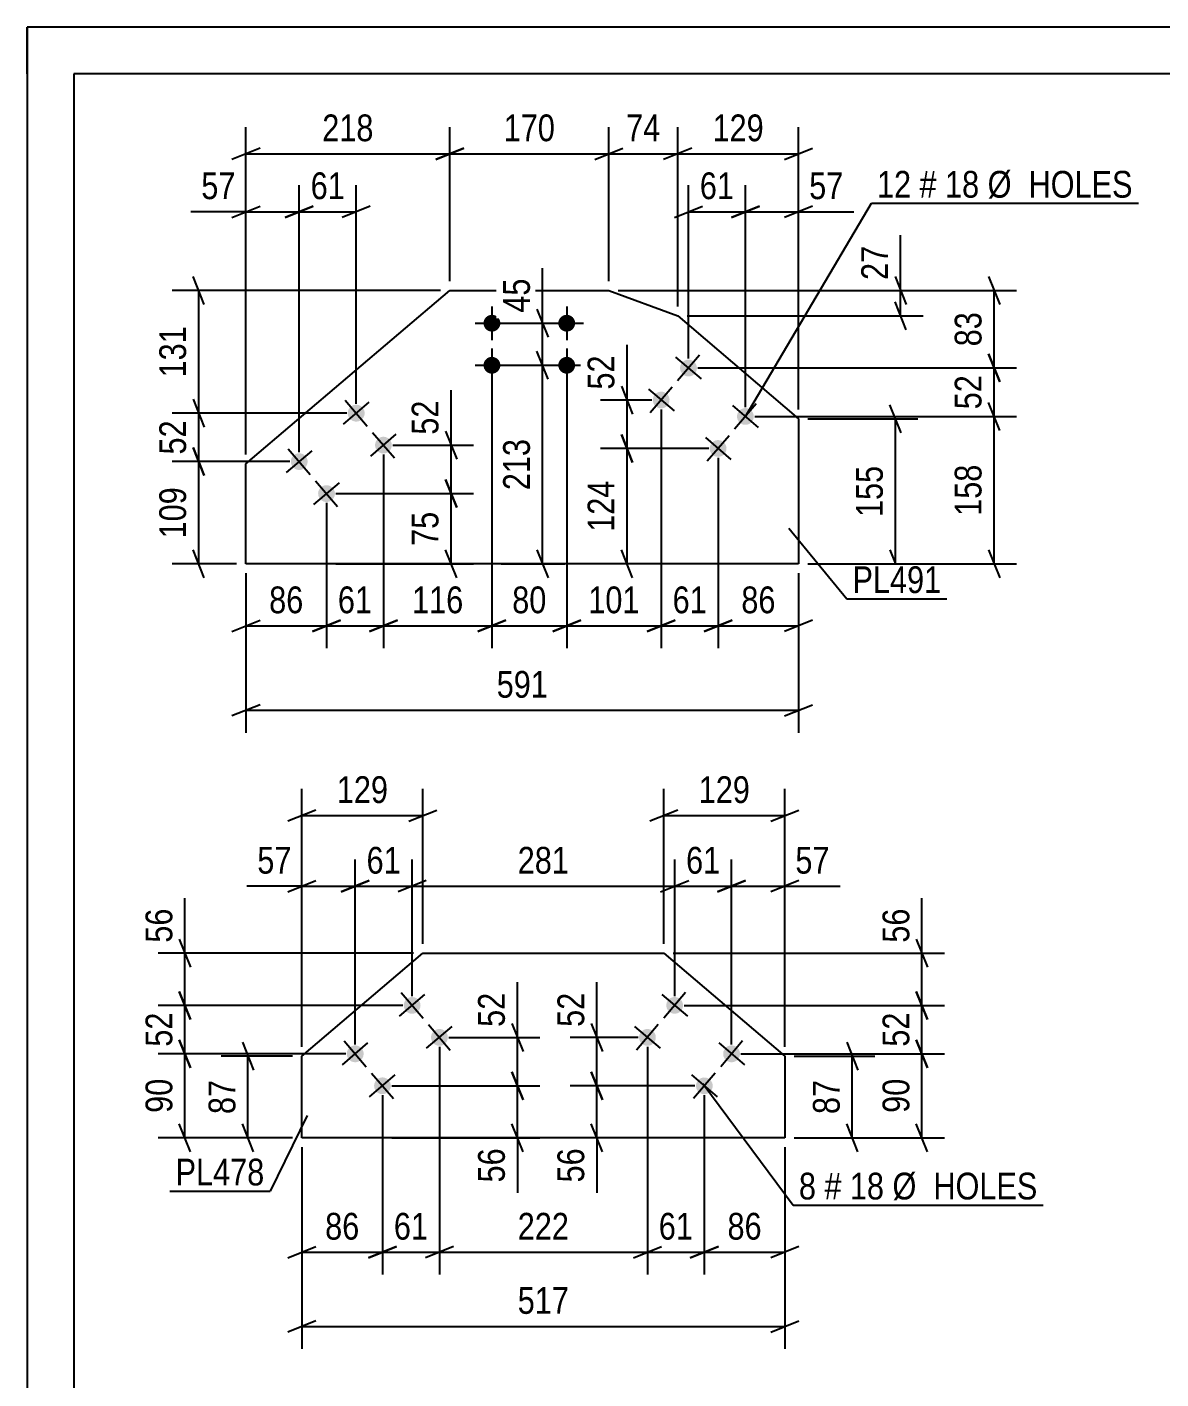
# Model space of a CAD drawing. Header units: millimetres. Extents: x 0 to 420, y 0 to 297.
# Drawn here: x 0 to 121.3, y 152.3 to 297 of the extents above; entities that cross this region are included whole.
import ezdxf

# ---------------------------------------------------------------- set-up
doc = ezdxf.new("R2010")
doc.units = ezdxf.units.MM
doc.styles.add('Arial Narrow', font='ARIALN.TTF', dxfattribs={"height": 0.2})

# ---------------------------------------------------------------- blocks, each defined once
blk = doc.blocks.new('Unknown-761523275-1113')
at = {"color": 5, "linetype": 'Continuous'}
for p, q in [((420, 297), (0, 297)), ((0, 297), (0, 0)), ((0, 292), (0, 297)), ((415, 292), (5, 292)), ((5, 292), (5, 5))]:
    blk.add_line(p, q, dxfattribs=at)
blk = doc.blocks.new('Bolt-761523275-11031 - 11029')
at = {"linetype": 'Continuous'}
for points in [[(69.96, 191.71, -1), (68.59, 192.87, -1)], [(67.05, 188.28, -1), (65.68, 189.45, -1)], [(76.05, 186.52, -1), (74.68, 187.69, -1)], [(73.14, 183.1, -1), (71.77, 184.26, -1)]]:
    blk.add_hatch(color=1, dxfattribs=at).paths.add_polyline_path(points)
at = {"color": 1, "linetype": 'Continuous'}
for p, q in [((67.91, 193.46), (70.65, 191.12)), ((70.44, 193.66), (68.11, 190.92)), ((64.99, 190.03), (67.73, 187.7)), ((67.53, 190.24), (65.19, 187.49)), ((74, 188.27), (76.74, 185.94)), ((76.54, 188.48), (74.2, 185.73)), ((71.08, 184.85), (73.82, 182.51)), ((73.62, 185.05), (71.28, 182.31))]:
    blk.add_line(p, q, dxfattribs=at)
blk = doc.blocks.new('Part-761523275-11030 - 11029')
at = {"color": 2, "linetype": 'Continuous'}
for p, q in [((29.41, 186.85), (42.35, 197.87)), ((42.35, 197.87), (68.12, 197.87)), ((68.12, 197.87), (81.06, 186.85)), ((29.41, 178.13), (29.41, 186.85)), ((81.06, 186.85), (81.06, 178.13)), ((81.06, 178.13), (29.41, 178.13))]:
    blk.add_line(p, q, dxfattribs=at)
blk = doc.blocks.new('Bolt-761523275-11032 - 11029')
at = {"linetype": 'Continuous'}
for points in [[(41.88, 192.87, -1), (40.51, 191.71, -1)], [(44.8, 189.45, -1), (43.43, 188.28, -1)], [(35.79, 187.69, -1), (34.42, 186.52, -1)], [(38.71, 184.26, -1), (37.34, 183.1, -1)]]:
    blk.add_hatch(color=1, dxfattribs=at).paths.add_polyline_path(points)
at = {"color": 1, "linetype": 'Continuous'}
for p, q in [((39.83, 191.12), (42.57, 193.46)), ((40.03, 193.66), (42.36, 190.92)), ((42.74, 187.7), (45.48, 190.03)), ((42.95, 190.24), (45.28, 187.49)), ((33.73, 185.94), (36.47, 188.27)), ((33.94, 188.48), (36.27, 185.73)), ((36.65, 182.51), (39.39, 184.85)), ((36.85, 185.05), (39.19, 182.31))]:
    blk.add_line(p, q, dxfattribs=at)
blk = doc.blocks.new('Part-761523275-11041 - 11040')
at = {"color": 2, "linetype": 'Continuous'}
for p, q in [((23.42, 250.24), (45.23, 268.8)), ((45.23, 268.8), (62.23, 268.8)), ((62.23, 268.8), (69.6, 266.09)), ((69.6, 266.09), (82.54, 255.07)), ((82.54, 255.07), (82.54, 239.54)), ((23.42, 239.54), (23.42, 250.24)), ((82.54, 239.54), (23.42, 239.54))]:
    blk.add_line(p, q, dxfattribs=at)
blk = doc.blocks.new('Bolt-761523275-11042 - 11040')
at = {"linetype": 'Continuous'}
for points in [[(71.44, 259.92, -1), (70.07, 261.09, -1)], [(68.52, 256.5, -1), (67.15, 257.66, -1)], [(77.53, 254.74, -1), (76.16, 255.9, -1)], [(74.61, 251.31, -1), (73.24, 252.48, -1)]]:
    blk.add_hatch(color=1, dxfattribs=at).paths.add_polyline_path(points)
at = {"color": 1, "linetype": 'Continuous'}
for p, q in [((69.38, 261.67), (72.13, 259.34)), ((71.92, 261.88), (69.59, 259.14)), ((66.47, 258.25), (69.21, 255.91)), ((69, 258.45), (66.67, 255.71)), ((75.48, 256.49), (78.22, 254.15)), ((78.01, 256.69), (75.68, 253.95)), ((75.1, 253.26), (72.76, 250.52)), ((72.56, 253.06), (75.3, 250.73))]:
    blk.add_line(p, q, dxfattribs=at)
blk = doc.blocks.new('Bolt-761523275-11043 - 11040')
at = {"linetype": 'Continuous'}
for points in [[(50.63, 265.3, -1), (48.83, 265.3, -1)], [(58.63, 265.3, -1), (56.83, 265.3, -1)], [(50.63, 260.8, -1), (48.83, 260.8, -1)], [(58.63, 260.8, -1), (56.83, 260.8, -1)]]:
    blk.add_hatch(color=1, dxfattribs=at).paths.add_polyline_path(points)
at = {"color": 1, "linetype": 'Continuous'}
for p, q in [((49.73, 267.1), (49.73, 263.5)), ((57.73, 267.1), (57.73, 263.5)), ((47.93, 265.3), (51.53, 265.3)), ((55.93, 265.3), (59.53, 265.3)), ((49.73, 262.6), (49.73, 259)), ((57.73, 262.6), (57.73, 259)), ((47.93, 260.8), (51.53, 260.8)), ((55.93, 260.8), (59.53, 260.8))]:
    blk.add_line(p, q, dxfattribs=at)
blk = doc.blocks.new('Bolt-761523275-11044 - 11040')
at = {"linetype": 'Continuous'}
for points in [[(35.9, 256.26, -1), (34.52, 255.09, -1)], [(38.81, 252.83, -1), (37.44, 251.67, -1)], [(29.8, 251.07, -1), (28.43, 249.91, -1)], [(32.72, 247.65, -1), (31.35, 246.48, -1)]]:
    blk.add_hatch(color=1, dxfattribs=at).paths.add_polyline_path(points)
at = {"color": 1, "linetype": 'Continuous'}
for p, q in [((33.84, 254.51), (36.58, 256.84)), ((34.04, 257.05), (36.38, 254.3)), ((36.76, 251.08), (39.5, 253.42)), ((36.96, 253.62), (39.29, 250.88)), ((27.95, 251.86), (30.29, 249.12)), ((27.75, 249.32), (30.49, 251.66)), ((30.67, 245.9), (33.41, 248.23)), ((30.87, 248.43), (33.2, 245.69))]:
    blk.add_line(p, q, dxfattribs=at)
blk = doc.blocks.new('StraightDimension-761523275-14697 - 11029')
at = {"color": 7, "linetype": 'Continuous'}
for p, q in [((68.12, 198.87), (68.12, 215.45)), ((81.06, 187.85), (81.06, 215.45)), ((69.62, 213.2), (66.62, 212)), ((79.56, 212), (82.56, 213.2)), ((68.12, 212.6), (81.06, 212.6))]:
    blk.add_line(p, q, dxfattribs=at)
at = {"color": 0}
blk.add_wipeout([(77.93, 213.35), (77.93, 217.55), (71.25, 217.55), (71.25, 213.35)], dxfattribs=at)
at = {"color": 3, "style": 'Arial Narrow'}
blk.add_text('129', height=2.863, dxfattribs=at).set_placement((71.85, 213.95))
blk = doc.blocks.new('StraightDimension-761523275-14844 - 11029')
at = {"color": 7, "linetype": 'Continuous'}
for p, q in [((16.29, 193.79), (17.49, 190.79)), ((40.2, 192.29), (14.04, 192.29)), ((16.89, 187.11), (16.89, 192.29)), ((17.49, 185.61), (16.29, 188.61)), ((34.1, 187.11), (14.04, 187.11))]:
    blk.add_line(p, q, dxfattribs=at)
at = {"color": 0}
blk.add_wipeout([(16.14, 192.13), (11.94, 192.13), (11.94, 187.27), (16.14, 187.27)], dxfattribs=at)
at = {"color": 3, "style": 'Arial Narrow'}
blk.add_text('52', height=2.863, rotation=90.0002, dxfattribs=at).set_placement((15.54, 187.87))
blk = doc.blocks.new('StraightDimension-761523275-14699 - 11029')
at = {"color": 7, "linetype": 'Continuous'}
for p, q in [((29.41, 187.85), (29.41, 215.45)), ((42.35, 198.87), (42.35, 215.45)), ((30.91, 213.2), (27.91, 212)), ((40.85, 212), (43.85, 213.2)), ((29.41, 212.6), (42.35, 212.6))]:
    blk.add_line(p, q, dxfattribs=at)
at = {"color": 0}
blk.add_wipeout([(39.22, 213.35), (39.22, 217.55), (32.54, 217.55), (32.54, 213.35)], dxfattribs=at)
at = {"color": 3, "style": 'Arial Narrow'}
blk.add_text('129', height=2.863, dxfattribs=at).set_placement((33.14, 213.95))
blk = doc.blocks.new('StraightDimension-761523275-14873 - 11029')
at = {"color": 7, "linetype": 'Continuous'}
for p, q in [((95.73, 197.87), (95.73, 203.78)), ((95.73, 197.87), (95.73, 203.78)), ((95.13, 199.37), (96.33, 196.37)), ((69.12, 197.87), (98.13, 197.87)), ((95.73, 192.29), (95.73, 197.87)), ((96.33, 190.79), (95.13, 193.79)), ((70.28, 192.29), (98.13, 192.29))]:
    blk.add_line(p, q, dxfattribs=at)
at = {"color": 0}
blk.add_wipeout([(94.98, 203.25), (90.78, 203.25), (90.78, 198.4), (94.98, 198.4)], dxfattribs=at)
at = {"color": 3, "style": 'Arial Narrow'}
blk.add_text('56', height=2.863, rotation=90.0002, dxfattribs=at).set_placement((94.38, 199))
blk = doc.blocks.new('StraightDimension-761523275-14728 - 11029')
at = {"color": 7, "linetype": 'Continuous'}
for p, q in [((75.37, 188.11), (75.37, 207.89)), ((81.06, 188.11), (81.06, 207.89)), ((73.87, 204.44), (76.87, 205.64)), ((82.56, 205.64), (79.56, 204.44)), ((75.37, 205.04), (81.06, 205.04)), ((81.06, 205.04), (86.97, 205.04)), ((81.06, 205.04), (86.97, 205.04))]:
    blk.add_line(p, q, dxfattribs=at)
at = {"color": 0}
blk.add_wipeout([(86.45, 205.79), (86.45, 209.99), (81.59, 209.99), (81.59, 205.79)], dxfattribs=at)
at = {"color": 3, "style": 'Arial Narrow'}
blk.add_text('57', height=2.863, dxfattribs=at).set_placement((82.19, 206.39))
blk = doc.blocks.new('StraightDimension-761523275-14729 - 11029')
at = {"color": 7, "linetype": 'Continuous'}
for p, q in [((69.28, 193.29), (69.28, 207.89)), ((75.37, 188.11), (75.37, 207.89)), ((67.78, 204.44), (70.78, 205.64)), ((76.87, 205.64), (73.87, 204.44)), ((69.28, 205.04), (75.37, 205.04))]:
    blk.add_line(p, q, dxfattribs=at)
at = {"color": 0}
blk.add_wipeout([(74.75, 205.79), (74.75, 209.99), (69.9, 209.99), (69.9, 205.79)], dxfattribs=at)
at = {"color": 3, "style": 'Arial Narrow'}
blk.add_text('61', height=2.863, dxfattribs=at).set_placement((70.5, 206.39))
blk = doc.blocks.new('StraightDimension-761523275-14927 - 11029')
at = {"color": 7, "linetype": 'Continuous'}
for p, q in [((52.46, 188.86), (52.46, 194.77)), ((52.46, 188.86), (52.46, 194.77)), ((51.86, 190.36), (53.06, 187.36)), ((45.11, 188.86), (54.86, 188.86)), ((52.46, 183.68), (52.46, 188.86)), ((53.06, 182.18), (51.86, 185.18)), ((39.02, 183.68), (54.86, 183.68))]:
    blk.add_line(p, q, dxfattribs=at)
at = {"color": 0}
blk.add_wipeout([(51.71, 194.25), (47.51, 194.25), (47.51, 189.39), (51.71, 189.39)], dxfattribs=at)
at = {"color": 3, "style": 'Arial Narrow'}
blk.add_text('52', height=2.863, rotation=90.0002, dxfattribs=at).set_placement((51.11, 189.99))
blk = doc.blocks.new('StraightDimension-761523275-14730 - 11029')
at = {"color": 7, "linetype": 'Continuous'}
for p, q in [((41.2, 193.29), (41.2, 207.89)), ((69.28, 193.29), (69.28, 207.89)), ((42.7, 205.64), (39.7, 204.44)), ((67.78, 204.44), (70.78, 205.64)), ((41.2, 205.04), (69.28, 205.04))]:
    blk.add_line(p, q, dxfattribs=at)
at = {"color": 0}
blk.add_wipeout([(58.58, 205.79), (58.58, 209.99), (51.89, 209.99), (51.89, 205.79)], dxfattribs=at)
at = {"color": 3, "style": 'Arial Narrow'}
blk.add_text('281', height=2.863, dxfattribs=at).set_placement((52.49, 206.39))
blk = doc.blocks.new('StraightDimension-761523275-15325 - 11029')
at = {"color": 7, "linetype": 'Continuous'}
for p, q in [((66.36, 187.86), (66.36, 163.47)), ((72.45, 182.68), (72.45, 163.47)), ((64.86, 165.27), (67.86, 166.47)), ((73.95, 166.47), (70.95, 165.27)), ((66.36, 165.87), (72.45, 165.87))]:
    blk.add_line(p, q, dxfattribs=at)
at = {"color": 0}
blk.add_wipeout([(71.83, 166.62), (71.83, 170.82), (66.98, 170.82), (66.98, 166.62)], dxfattribs=at)
at = {"color": 3, "style": 'Arial Narrow'}
blk.add_text('61', height=2.863, dxfattribs=at).set_placement((67.58, 167.22))
blk = doc.blocks.new('StraightDimension-761523275-14731 - 11029')
at = {"color": 7, "linetype": 'Continuous'}
for p, q in [((35.1, 188.11), (35.1, 207.89)), ((41.2, 193.29), (41.2, 207.89)), ((33.6, 204.44), (36.6, 205.64)), ((42.7, 205.64), (39.7, 204.44)), ((35.1, 205.04), (41.2, 205.04))]:
    blk.add_line(p, q, dxfattribs=at)
at = {"color": 0}
blk.add_wipeout([(40.58, 205.79), (40.58, 209.99), (35.72, 209.99), (35.72, 205.79)], dxfattribs=at)
at = {"color": 3, "style": 'Arial Narrow'}
blk.add_text('61', height=2.863, dxfattribs=at).set_placement((36.32, 206.39))
blk = doc.blocks.new('StraightDimension-761523275-14732 - 11029')
at = {"color": 7, "linetype": 'Continuous'}
for p, q in [((29.41, 187.85), (29.41, 207.89)), ((35.1, 188.11), (35.1, 207.89)), ((27.91, 204.44), (30.91, 205.64)), ((36.6, 205.64), (33.6, 204.44)), ((29.41, 205.04), (23.5, 205.04)), ((29.41, 205.04), (23.5, 205.04)), ((29.41, 205.04), (35.1, 205.04))]:
    blk.add_line(p, q, dxfattribs=at)
at = {"color": 0}
blk.add_wipeout([(28.88, 205.79), (28.88, 209.99), (24.03, 209.99), (24.03, 205.79)], dxfattribs=at)
at = {"color": 3, "style": 'Arial Narrow'}
blk.add_text('57', height=2.863, dxfattribs=at).set_placement((24.63, 206.39))
blk = doc.blocks.new('StraightDimension-761523275-14843 - 11029')
at = {"color": 7, "linetype": 'Continuous'}
for p, q in [((16.89, 197.87), (16.89, 203.78)), ((16.89, 197.87), (16.89, 203.78)), ((16.29, 199.37), (17.49, 196.37)), ((41.35, 197.87), (14.04, 197.87)), ((16.89, 192.29), (16.89, 197.87)), ((17.49, 190.79), (16.29, 193.79)), ((40.2, 192.29), (14.04, 192.29))]:
    blk.add_line(p, q, dxfattribs=at)
at = {"color": 0}
blk.add_wipeout([(16.14, 203.25), (11.94, 203.25), (11.94, 198.4), (16.14, 198.4)], dxfattribs=at)
at = {"color": 3, "style": 'Arial Narrow'}
blk.add_text('56', height=2.863, rotation=90.0002, dxfattribs=at).set_placement((15.54, 199))
blk = doc.blocks.new('StraightDimension-761523275-14845 - 11029')
at = {"color": 7, "linetype": 'Continuous'}
for p, q in [((16.29, 188.61), (17.49, 185.61)), ((34.1, 187.11), (14.04, 187.11)), ((16.89, 178.13), (16.89, 187.11)), ((17.49, 176.63), (16.29, 179.63)), ((28.41, 178.13), (14.04, 178.13))]:
    blk.add_line(p, q, dxfattribs=at)
at = {"color": 0}
blk.add_wipeout([(16.14, 185.04), (11.94, 185.04), (11.94, 180.19), (16.14, 180.19)], dxfattribs=at)
at = {"color": 3, "style": 'Arial Narrow'}
blk.add_text('90', height=2.863, rotation=90.0002, dxfattribs=at).set_placement((15.54, 180.79))
blk = doc.blocks.new('StraightDimension-761523275-14866 - 11029')
at = {"color": 7, "linetype": 'Continuous'}
for p, q in [((23.03, 188.35), (24.23, 185.35)), ((28.41, 186.85), (20.78, 186.85)), ((23.63, 178.13), (23.63, 186.85)), ((24.23, 176.63), (23.03, 179.63)), ((28.41, 178.13), (20.78, 178.13))]:
    blk.add_line(p, q, dxfattribs=at)
at = {"color": 0}
blk.add_wipeout([(22.88, 184.92), (18.68, 184.92), (18.68, 180.06), (22.88, 180.06)], dxfattribs=at)
at = {"color": 3, "style": 'Arial Narrow'}
blk.add_text('87', height=2.863, rotation=90.0002, dxfattribs=at).set_placement((22.28, 180.66))
blk = doc.blocks.new('StraightDimension-761523275-14874 - 11029')
at = {"color": 7, "linetype": 'Continuous'}
for p, q in [((95.13, 193.79), (96.33, 190.79)), ((70.28, 192.29), (98.13, 192.29)), ((95.73, 187.11), (95.73, 192.29)), ((96.33, 185.61), (95.13, 188.61)), ((76.37, 187.11), (98.13, 187.11))]:
    blk.add_line(p, q, dxfattribs=at)
at = {"color": 0}
blk.add_wipeout([(94.98, 192.13), (90.78, 192.13), (90.78, 187.27), (94.98, 187.27)], dxfattribs=at)
at = {"color": 3, "style": 'Arial Narrow'}
blk.add_text('52', height=2.863, rotation=90.0002, dxfattribs=at).set_placement((94.38, 187.87))
blk = doc.blocks.new('StraightDimension-761523275-15324 - 11029')
at = {"color": 7, "linetype": 'Continuous'}
for p, q in [((72.45, 182.68), (72.45, 163.47)), ((81.06, 177.13), (81.06, 163.47)), ((70.95, 165.27), (73.95, 166.47)), ((82.56, 166.47), (79.56, 165.27)), ((72.45, 165.87), (81.06, 165.87))]:
    blk.add_line(p, q, dxfattribs=at)
at = {"color": 0}
blk.add_wipeout([(79.19, 166.62), (79.19, 170.82), (74.33, 170.82), (74.33, 166.62)], dxfattribs=at)
at = {"color": 3, "style": 'Arial Narrow'}
blk.add_text('86', height=2.863, dxfattribs=at).set_placement((74.93, 167.22))
blk = doc.blocks.new('StraightDimension-761523275-14875 - 11029')
at = {"color": 7, "linetype": 'Continuous'}
for p, q in [((95.13, 188.61), (96.33, 185.61)), ((76.37, 187.11), (98.13, 187.11)), ((95.73, 178.13), (95.73, 187.11)), ((96.33, 176.63), (95.13, 179.63)), ((82.06, 178.13), (98.13, 178.13))]:
    blk.add_line(p, q, dxfattribs=at)
at = {"color": 0}
blk.add_wipeout([(94.98, 185.04), (90.78, 185.04), (90.78, 180.19), (94.98, 180.19)], dxfattribs=at)
at = {"color": 3, "style": 'Arial Narrow'}
blk.add_text('90', height=2.863, rotation=90.0002, dxfattribs=at).set_placement((94.38, 180.79))
blk = doc.blocks.new('StraightDimension-761523275-14896 - 11029')
at = {"color": 7, "linetype": 'Continuous'}
for p, q in [((87.68, 188.35), (88.88, 185.35)), ((82.06, 186.85), (90.68, 186.85)), ((88.28, 178.13), (88.28, 186.85)), ((88.88, 176.63), (87.68, 179.63)), ((82.06, 178.13), (90.68, 178.13))]:
    blk.add_line(p, q, dxfattribs=at)
at = {"color": 0}
blk.add_wipeout([(87.53, 184.92), (83.33, 184.92), (83.33, 180.06), (87.53, 180.06)], dxfattribs=at)
at = {"color": 3, "style": 'Arial Narrow'}
blk.add_text('87', height=2.863, rotation=90.0002, dxfattribs=at).set_placement((86.93, 180.66))
blk = doc.blocks.new('StraightDimension-761523275-15327 - 11029')
at = {"color": 7, "linetype": 'Continuous'}
for p, q in [((44.11, 187.86), (44.11, 163.47)), ((38.02, 182.68), (38.02, 163.47)), ((36.52, 165.27), (39.52, 166.47)), ((45.61, 166.47), (42.61, 165.27)), ((38.02, 165.87), (44.11, 165.87))]:
    blk.add_line(p, q, dxfattribs=at)
at = {"color": 0}
blk.add_wipeout([(43.5, 166.62), (43.5, 170.82), (38.64, 170.82), (38.64, 166.62)], dxfattribs=at)
at = {"color": 3, "style": 'Arial Narrow'}
blk.add_text('61', height=2.863, dxfattribs=at).set_placement((39.24, 167.22))
blk = doc.blocks.new('StraightDimension-761523275-14928 - 11029')
at = {"color": 7, "linetype": 'Continuous'}
for p, q in [((51.86, 185.18), (53.06, 182.18)), ((39.02, 183.68), (54.86, 183.68)), ((52.46, 178.13), (52.46, 183.68)), ((53.06, 176.63), (51.86, 179.63)), ((39.02, 178.13), (54.86, 178.13)), ((52.46, 178.13), (52.46, 172.22)), ((52.46, 178.13), (52.46, 172.22))]:
    blk.add_line(p, q, dxfattribs=at)
at = {"color": 0}
blk.add_wipeout([(51.71, 177.6), (47.51, 177.6), (47.51, 172.74), (51.71, 172.74)], dxfattribs=at)
at = {"color": 3, "style": 'Arial Narrow'}
blk.add_text('56', height=2.863, rotation=90.0002, dxfattribs=at).set_placement((51.11, 173.34))
blk = doc.blocks.new('StraightDimension-761523275-14954 - 11029')
at = {"color": 7, "linetype": 'Continuous'}
for p, q in [((60.95, 188.86), (60.95, 194.77)), ((60.95, 188.86), (60.95, 194.77)), ((60.35, 190.36), (61.55, 187.36)), ((65.36, 188.86), (58.1, 188.86)), ((60.95, 183.68), (60.95, 188.86)), ((61.55, 182.18), (60.35, 185.18)), ((71.45, 183.68), (58.1, 183.68))]:
    blk.add_line(p, q, dxfattribs=at)
at = {"color": 0}
blk.add_wipeout([(60.2, 194.25), (56, 194.25), (56, 189.39), (60.2, 189.39)], dxfattribs=at)
at = {"color": 3, "style": 'Arial Narrow'}
blk.add_text('52', height=2.863, rotation=90.0002, dxfattribs=at).set_placement((59.6, 189.99))
blk = doc.blocks.new('StraightDimension-761523275-14955 - 11029')
at = {"color": 7, "linetype": 'Continuous'}
for p, q in [((60.35, 185.18), (61.55, 182.18)), ((71.45, 183.68), (58.1, 183.68)), ((60.95, 178.13), (60.95, 183.68)), ((61.55, 176.63), (60.35, 179.63)), ((71.45, 178.13), (58.1, 178.13)), ((60.95, 178.13), (60.95, 172.22)), ((60.95, 178.13), (60.95, 172.22))]:
    blk.add_line(p, q, dxfattribs=at)
at = {"color": 0}
blk.add_wipeout([(60.2, 177.6), (56, 177.6), (56, 172.74), (60.2, 172.74)], dxfattribs=at)
at = {"color": 3, "style": 'Arial Narrow'}
blk.add_text('56', height=2.863, rotation=90.0002, dxfattribs=at).set_placement((59.6, 173.34))
blk = doc.blocks.new('StraightDimension-761523275-15326 - 11029')
at = {"color": 7, "linetype": 'Continuous'}
for p, q in [((44.11, 187.86), (44.11, 163.47)), ((66.36, 187.86), (66.36, 163.47)), ((45.61, 166.47), (42.61, 165.27)), ((64.86, 165.27), (67.86, 166.47)), ((44.11, 165.87), (66.36, 165.87))]:
    blk.add_line(p, q, dxfattribs=at)
at = {"color": 0}
blk.add_wipeout([(58.58, 166.62), (58.58, 170.82), (51.89, 170.82), (51.89, 166.62)], dxfattribs=at)
at = {"color": 3, "style": 'Arial Narrow'}
blk.add_text('222', height=2.863, dxfattribs=at).set_placement((52.49, 167.22))
blk = doc.blocks.new('StraightDimension-761523275-15328 - 11029')
at = {"color": 7, "linetype": 'Continuous'}
for p, q in [((38.02, 182.68), (38.02, 163.47)), ((29.41, 177.13), (29.41, 163.47)), ((27.91, 165.27), (30.91, 166.47)), ((39.52, 166.47), (36.52, 165.27)), ((29.41, 165.87), (38.02, 165.87))]:
    blk.add_line(p, q, dxfattribs=at)
at = {"color": 0}
blk.add_wipeout([(36.14, 166.62), (36.14, 170.82), (31.29, 170.82), (31.29, 166.62)], dxfattribs=at)
at = {"color": 3, "style": 'Arial Narrow'}
blk.add_text('86', height=2.863, dxfattribs=at).set_placement((31.89, 167.22))
blk = doc.blocks.new('StraightDimension-761523275-15361 - 11029')
at = {"color": 7, "linetype": 'Continuous'}
for p, q in [((29.41, 177.13), (29.41, 155.53)), ((81.06, 177.13), (81.06, 155.53)), ((30.91, 158.53), (27.91, 157.33)), ((29.41, 157.93), (81.06, 157.93)), ((79.56, 157.33), (82.56, 158.53))]:
    blk.add_line(p, q, dxfattribs=at)
at = {"color": 0}
blk.add_wipeout([(58.58, 158.68), (58.58, 162.88), (51.89, 162.88), (51.89, 158.68)], dxfattribs=at)
at = {"color": 3, "style": 'Arial Narrow'}
blk.add_text('517', height=2.863, dxfattribs=at).set_placement((52.49, 159.28))
blk = doc.blocks.new('StraightDimension-761523275-14607 - 11040')
at = {"color": 7, "linetype": 'Continuous'}
for p, q in [((64.18, 257.08), (64.18, 262.99)), ((64.18, 257.08), (64.18, 262.99)), ((63.58, 258.58), (64.78, 255.58)), ((66.84, 257.08), (61.33, 257.08)), ((64.18, 251.89), (64.18, 257.08)), ((64.78, 250.39), (63.58, 253.39)), ((72.93, 251.89), (61.33, 251.89))]:
    blk.add_line(p, q, dxfattribs=at)
at = {"color": 0}
blk.add_wipeout([(63.43, 262.46), (59.23, 262.46), (59.23, 257.6), (63.43, 257.6)], dxfattribs=at)
at = {"color": 3, "style": 'Arial Narrow'}
blk.add_text('52', height=2.863, rotation=90.0002, dxfattribs=at).set_placement((62.83, 258.2))
blk = doc.blocks.new('StraightDimension-761523275-14583 - 11040')
at = {"color": 7, "linetype": 'Continuous'}
for p, q in [((55.14, 265.3), (55.14, 271.21)), ((55.14, 265.3), (55.14, 271.21)), ((54.54, 266.8), (55.74, 263.8)), ((50.73, 265.3), (57.54, 265.3)), ((55.14, 260.8), (55.14, 265.3)), ((55.74, 259.3), (54.54, 262.3)), ((50.73, 260.8), (57.54, 260.8))]:
    blk.add_line(p, q, dxfattribs=at)
at = {"color": 0}
blk.add_wipeout([(54.39, 270.68), (50.19, 270.68), (50.19, 265.83), (54.39, 265.83)], dxfattribs=at)
at = {"color": 3, "style": 'Arial Narrow'}
blk.add_text('45', height=2.863, rotation=90.0002, dxfattribs=at).set_placement((53.79, 266.43))
blk = doc.blocks.new('StraightDimension-761523275-14455 - 11040')
at = {"color": 7, "linetype": 'Continuous'}
for p, q in [((67.84, 256.08), (67.84, 230.51)), ((73.93, 250.89), (73.93, 230.51)), ((66.34, 232.31), (69.34, 233.51)), ((75.43, 233.51), (72.43, 232.31)), ((67.84, 232.91), (73.93, 232.91))]:
    blk.add_line(p, q, dxfattribs=at)
at = {"color": 0}
blk.add_wipeout([(73.31, 233.66), (73.31, 237.86), (68.46, 237.86), (68.46, 233.66)], dxfattribs=at)
at = {"color": 3, "style": 'Arial Narrow'}
blk.add_text('61', height=2.863, dxfattribs=at).set_placement((69.06, 234.26))
blk = doc.blocks.new('StraightDimension-761523275-14310 - 11040')
at = {"color": 7, "linetype": 'Continuous'}
for p, q in [((76.85, 256.32), (76.85, 280.08)), ((82.54, 256.32), (82.54, 280.08)), ((75.35, 276.63), (78.35, 277.83)), ((84.04, 277.83), (81.04, 276.63)), ((76.85, 277.23), (82.54, 277.23)), ((82.54, 277.23), (88.45, 277.23)), ((82.54, 277.23), (88.45, 277.23))]:
    blk.add_line(p, q, dxfattribs=at)
at = {"color": 0}
blk.add_wipeout([(87.92, 277.98), (87.92, 282.18), (83.07, 282.18), (83.07, 277.98)], dxfattribs=at)
at = {"color": 3, "style": 'Arial Narrow'}
blk.add_text('57', height=2.863, dxfattribs=at).set_placement((83.67, 278.58))
blk = doc.blocks.new('StraightDimension-761523275-14311 - 11040')
at = {"color": 7, "linetype": 'Continuous'}
for p, q in [((70.76, 261.51), (70.76, 280.08)), ((76.85, 256.32), (76.85, 280.08)), ((69.26, 276.63), (72.26, 277.83)), ((78.35, 277.83), (75.35, 276.63)), ((70.76, 277.23), (76.85, 277.23))]:
    blk.add_line(p, q, dxfattribs=at)
at = {"color": 0}
blk.add_wipeout([(76.23, 277.98), (76.23, 282.18), (71.37, 282.18), (71.37, 277.98)], dxfattribs=at)
at = {"color": 3, "style": 'Arial Narrow'}
blk.add_text('61', height=2.863, dxfattribs=at).set_placement((71.97, 278.58))
blk = doc.blocks.new('StraightDimension-761523275-14412 - 11040')
at = {"color": 7, "linetype": 'Continuous'}
for p, q in [((62.23, 269.8), (62.23, 286.28)), ((69.6, 267.09), (69.6, 286.28)), ((60.73, 282.83), (63.73, 284.03)), ((71.1, 284.03), (68.1, 282.83)), ((62.23, 283.43), (69.6, 283.43))]:
    blk.add_line(p, q, dxfattribs=at)
at = {"color": 0}
blk.add_wipeout([(68.34, 284.18), (68.34, 288.38), (63.48, 288.38), (63.48, 284.18)], dxfattribs=at)
at = {"color": 3, "style": 'Arial Narrow'}
blk.add_text('74', height=2.863, dxfattribs=at).set_placement((64.08, 284.78))
blk = doc.blocks.new('StraightDimension-761523275-14313 - 11040')
at = {"color": 7, "linetype": 'Continuous'}
for p, q in [((29.12, 251.49), (29.12, 280.08)), ((35.21, 256.68), (35.21, 280.08)), ((27.62, 276.63), (30.62, 277.83)), ((36.71, 277.83), (33.71, 276.63)), ((29.12, 277.23), (35.21, 277.23))]:
    blk.add_line(p, q, dxfattribs=at)
at = {"color": 0}
blk.add_wipeout([(34.59, 277.98), (34.59, 282.18), (29.74, 282.18), (29.74, 277.98)], dxfattribs=at)
at = {"color": 3, "style": 'Arial Narrow'}
blk.add_text('61', height=2.863, dxfattribs=at).set_placement((30.34, 278.58))
blk = doc.blocks.new('StraightDimension-761523275-14314 - 11040')
at = {"color": 7, "linetype": 'Continuous'}
for p, q in [((23.42, 251.24), (23.42, 280.08)), ((29.12, 251.49), (29.12, 280.08)), ((21.92, 276.63), (24.92, 277.83)), ((30.62, 277.83), (27.62, 276.63)), ((23.42, 277.23), (17.52, 277.23)), ((23.42, 277.23), (17.52, 277.23)), ((23.42, 277.23), (29.12, 277.23))]:
    blk.add_line(p, q, dxfattribs=at)
at = {"color": 0}
blk.add_wipeout([(22.9, 277.98), (22.9, 282.18), (18.04, 282.18), (18.04, 277.98)], dxfattribs=at)
at = {"color": 3, "style": 'Arial Narrow'}
blk.add_text('57', height=2.863, dxfattribs=at).set_placement((18.64, 278.58))
blk = doc.blocks.new('StraightDimension-761523275-14411 - 11040')
at = {"color": 7, "linetype": 'Continuous'}
for p, q in [((69.6, 267.09), (69.6, 286.28)), ((82.54, 256.07), (82.54, 286.28)), ((71.1, 284.03), (68.1, 282.83)), ((81.04, 282.83), (84.04, 284.03)), ((69.6, 283.43), (82.54, 283.43))]:
    blk.add_line(p, q, dxfattribs=at)
at = {"color": 0}
blk.add_wipeout([(79.41, 284.18), (79.41, 288.38), (72.73, 288.38), (72.73, 284.18)], dxfattribs=at)
at = {"color": 3, "style": 'Arial Narrow'}
blk.add_text('129', height=2.863, dxfattribs=at).set_placement((73.33, 284.78))
blk = doc.blocks.new('StraightDimension-761523275-14413 - 11040')
at = {"color": 7, "linetype": 'Continuous'}
for p, q in [((45.23, 269.8), (45.23, 286.28)), ((62.23, 269.8), (62.23, 286.28)), ((46.73, 284.03), (43.73, 282.83)), ((60.73, 282.83), (63.73, 284.03)), ((45.23, 283.43), (62.23, 283.43))]:
    blk.add_line(p, q, dxfattribs=at)
at = {"color": 0}
blk.add_wipeout([(57.07, 284.18), (57.07, 288.38), (50.39, 288.38), (50.39, 284.18)], dxfattribs=at)
at = {"color": 3, "style": 'Arial Narrow'}
blk.add_text('170', height=2.863, dxfattribs=at).set_placement((50.99, 284.78))
blk = doc.blocks.new('StraightDimension-761523275-14414 - 11040')
at = {"color": 7, "linetype": 'Continuous'}
for p, q in [((23.42, 251.24), (23.42, 286.28)), ((45.23, 269.8), (45.23, 286.28)), ((24.92, 284.03), (21.92, 282.83)), ((43.73, 282.83), (46.73, 284.03)), ((23.42, 283.43), (45.23, 283.43))]:
    blk.add_line(p, q, dxfattribs=at)
at = {"color": 0}
blk.add_wipeout([(37.67, 284.18), (37.67, 288.38), (30.98, 288.38), (30.98, 284.18)], dxfattribs=at)
at = {"color": 3, "style": 'Arial Narrow'}
blk.add_text('218', height=2.863, dxfattribs=at).set_placement((31.58, 284.78))
blk = doc.blocks.new('StraightDimension-761523275-14454 - 11040')
at = {"color": 7, "linetype": 'Continuous'}
for p, q in [((73.93, 250.89), (73.93, 230.51)), ((82.54, 238.54), (82.54, 230.51)), ((72.43, 232.31), (75.43, 233.51)), ((84.04, 233.51), (81.04, 232.31)), ((73.93, 232.91), (82.54, 232.91))]:
    blk.add_line(p, q, dxfattribs=at)
at = {"color": 0}
blk.add_wipeout([(80.66, 233.66), (80.66, 237.86), (75.81, 237.86), (75.81, 233.66)], dxfattribs=at)
at = {"color": 3, "style": 'Arial Narrow'}
blk.add_text('86', height=2.863, dxfattribs=at).set_placement((76.41, 234.26))
blk = doc.blocks.new('StraightDimension-761523275-14584 - 11040')
at = {"color": 7, "linetype": 'Continuous'}
for p, q in [((55.74, 259.3), (54.54, 262.3)), ((50.73, 260.8), (57.54, 260.8)), ((55.14, 239.54), (55.14, 260.8)), ((54.54, 241.04), (55.74, 238.04)), ((50.73, 239.54), (57.54, 239.54))]:
    blk.add_line(p, q, dxfattribs=at)
at = {"color": 0}
blk.add_wipeout([(54.39, 253.51), (50.19, 253.51), (50.19, 246.83), (54.39, 246.83)], dxfattribs=at)
at = {"color": 3, "style": 'Arial Narrow'}
blk.add_text('213', height=2.863, rotation=90.0002, dxfattribs=at).set_placement((53.79, 247.43))
blk = doc.blocks.new('StraightDimension-761523275-14456 - 11040')
at = {"color": 7, "linetype": 'Continuous'}
for p, q in [((57.73, 259.8), (57.73, 230.51)), ((67.84, 256.08), (67.84, 230.51)), ((56.23, 232.31), (59.23, 233.51)), ((69.34, 233.51), (66.34, 232.31)), ((57.73, 232.91), (67.84, 232.91))]:
    blk.add_line(p, q, dxfattribs=at)
at = {"color": 0}
blk.add_wipeout([(66.13, 233.66), (66.13, 237.86), (59.44, 237.86), (59.44, 233.66)], dxfattribs=at)
at = {"color": 3, "style": 'Arial Narrow'}
blk.add_text('101', height=2.863, dxfattribs=at).set_placement((60.04, 234.26))
blk = doc.blocks.new('StraightDimension-761523275-14457 - 11040')
at = {"color": 7, "linetype": 'Continuous'}
for p, q in [((49.73, 259.8), (49.73, 230.51)), ((57.73, 259.8), (57.73, 230.51)), ((48.23, 232.31), (51.23, 233.51)), ((59.23, 233.51), (56.23, 232.31)), ((49.73, 232.91), (57.73, 232.91))]:
    blk.add_line(p, q, dxfattribs=at)
at = {"color": 0}
blk.add_wipeout([(56.16, 233.66), (56.16, 237.86), (51.3, 237.86), (51.3, 233.66)], dxfattribs=at)
at = {"color": 3, "style": 'Arial Narrow'}
blk.add_text('80', height=2.863, dxfattribs=at).set_placement((51.9, 234.26))
blk = doc.blocks.new('StraightDimension-761523275-14458 - 11040')
at = {"color": 7, "linetype": 'Continuous'}
for p, q in [((49.73, 259.8), (49.73, 230.51)), ((38.13, 251.25), (38.13, 230.51)), ((36.63, 232.31), (39.63, 233.51)), ((51.23, 233.51), (48.23, 232.31)), ((38.13, 232.91), (49.73, 232.91))]:
    blk.add_line(p, q, dxfattribs=at)
at = {"color": 0}
blk.add_wipeout([(47.27, 233.66), (47.27, 237.86), (40.59, 237.86), (40.59, 233.66)], dxfattribs=at)
at = {"color": 3, "style": 'Arial Narrow'}
blk.add_text('116', height=2.863, dxfattribs=at).set_placement((41.19, 234.26))
blk = doc.blocks.new('StraightDimension-761523275-14459 - 11040')
at = {"color": 7, "linetype": 'Continuous'}
for p, q in [((38.13, 251.25), (38.13, 230.51)), ((32.04, 246.06), (32.04, 230.51)), ((30.54, 232.31), (33.54, 233.51)), ((39.63, 233.51), (36.63, 232.31)), ((32.04, 232.91), (38.13, 232.91))]:
    blk.add_line(p, q, dxfattribs=at)
at = {"color": 0}
blk.add_wipeout([(37.51, 233.66), (37.51, 237.86), (32.65, 237.86), (32.65, 233.66)], dxfattribs=at)
at = {"color": 3, "style": 'Arial Narrow'}
blk.add_text('61', height=2.863, dxfattribs=at).set_placement((33.25, 234.26))
blk = doc.blocks.new('StraightDimension-761523275-14460 - 11040')
at = {"color": 7, "linetype": 'Continuous'}
for p, q in [((32.04, 246.06), (32.04, 230.51)), ((23.42, 238.54), (23.42, 230.51)), ((21.92, 232.31), (24.92, 233.51)), ((33.54, 233.51), (30.54, 232.31)), ((23.42, 232.91), (32.04, 232.91))]:
    blk.add_line(p, q, dxfattribs=at)
at = {"color": 0}
blk.add_wipeout([(30.16, 233.66), (30.16, 237.86), (25.3, 237.86), (25.3, 233.66)], dxfattribs=at)
at = {"color": 3, "style": 'Arial Narrow'}
blk.add_text('86', height=2.863, dxfattribs=at).set_placement((25.9, 234.26))
blk = doc.blocks.new('StraightDimension-761523275-14507 - 11040')
at = {"color": 7, "linetype": 'Continuous'}
for p, q in [((23.42, 238.54), (23.42, 221.47)), ((82.54, 238.54), (82.54, 221.47)), ((24.92, 224.47), (21.92, 223.27)), ((81.04, 223.27), (84.04, 224.47)), ((23.42, 223.87), (82.54, 223.87))]:
    blk.add_line(p, q, dxfattribs=at)
at = {"color": 0}
blk.add_wipeout([(56.32, 224.62), (56.32, 228.82), (49.64, 228.82), (49.64, 224.62)], dxfattribs=at)
at = {"color": 3, "style": 'Arial Narrow'}
blk.add_text('591', height=2.863, dxfattribs=at).set_placement((50.24, 225.22))
blk = doc.blocks.new('StraightDimension-761523275-14512 - 11040')
at = {"color": 7, "linetype": 'Continuous'}
for p, q in [((18.96, 267.3), (17.76, 270.3)), ((44.23, 268.8), (15.51, 268.8)), ((18.36, 255.68), (18.36, 268.8)), ((17.76, 257.18), (18.96, 254.18)), ((34.21, 255.68), (15.51, 255.68))]:
    blk.add_line(p, q, dxfattribs=at)
at = {"color": 0}
blk.add_wipeout([(17.61, 265.58), (13.41, 265.58), (13.41, 258.9), (17.61, 258.9)], dxfattribs=at)
at = {"color": 3, "style": 'Arial Narrow'}
blk.add_text('131', height=2.863, rotation=90.0002, dxfattribs=at).set_placement((17.01, 259.5))
blk = doc.blocks.new('StraightDimension-761523275-14513 - 11040')
at = {"color": 7, "linetype": 'Continuous'}
for p, q in [((17.76, 257.18), (18.96, 254.18)), ((34.21, 255.68), (15.51, 255.68)), ((18.36, 250.49), (18.36, 255.68)), ((18.96, 248.99), (17.76, 251.99)), ((28.12, 250.49), (15.51, 250.49))]:
    blk.add_line(p, q, dxfattribs=at)
at = {"color": 0}
blk.add_wipeout([(17.61, 255.51), (13.41, 255.51), (13.41, 250.65), (17.61, 250.65)], dxfattribs=at)
at = {"color": 3, "style": 'Arial Narrow'}
blk.add_text('52', height=2.863, rotation=90.0002, dxfattribs=at).set_placement((17.01, 251.25))
blk = doc.blocks.new('StraightDimension-761523275-14514 - 11040')
at = {"color": 7, "linetype": 'Continuous'}
for p, q in [((17.76, 251.99), (18.96, 248.99)), ((28.12, 250.49), (15.51, 250.49)), ((18.36, 239.54), (18.36, 250.49)), ((18.96, 238.04), (17.76, 241.04)), ((22.42, 239.54), (15.51, 239.54))]:
    blk.add_line(p, q, dxfattribs=at)
at = {"color": 0}
blk.add_wipeout([(17.61, 248.36), (13.41, 248.36), (13.41, 241.67), (17.61, 241.67)], dxfattribs=at)
at = {"color": 3, "style": 'Arial Narrow'}
blk.add_text('109', height=2.863, rotation=90.0002, dxfattribs=at).set_placement((17.01, 242.27))
blk = doc.blocks.new('StraightDimension-761523275-14535 - 11040')
at = {"color": 7, "linetype": 'Continuous'}
for p, q in [((102.85, 270.3), (104.05, 267.3)), ((63.23, 268.8), (105.85, 268.8)), ((103.45, 260.51), (103.45, 268.8)), ((104.05, 259.01), (102.85, 262.01)), ((71.76, 260.51), (105.85, 260.51))]:
    blk.add_line(p, q, dxfattribs=at)
at = {"color": 0}
blk.add_wipeout([(102.7, 267.08), (98.5, 267.08), (98.5, 262.23), (102.7, 262.23)], dxfattribs=at)
at = {"color": 3, "style": 'Arial Narrow'}
blk.add_text('83', height=2.863, rotation=90.0002, dxfattribs=at).set_placement((102.1, 262.83))
blk = doc.blocks.new('StraightDimension-761523275-14536 - 11040')
at = {"color": 7, "linetype": 'Continuous'}
for p, q in [((102.85, 262.01), (104.05, 259.01)), ((71.76, 260.51), (105.85, 260.51)), ((103.45, 255.32), (103.45, 260.51)), ((104.05, 253.82), (102.85, 256.82)), ((77.85, 255.32), (105.85, 255.32))]:
    blk.add_line(p, q, dxfattribs=at)
at = {"color": 0}
blk.add_wipeout([(102.7, 260.34), (98.5, 260.34), (98.5, 255.49), (102.7, 255.49)], dxfattribs=at)
at = {"color": 3, "style": 'Arial Narrow'}
blk.add_text('52', height=2.863, rotation=90.0002, dxfattribs=at).set_placement((102.1, 256.09))
blk = doc.blocks.new('StraightDimension-761523275-14537 - 11040')
at = {"color": 7, "linetype": 'Continuous'}
for p, q in [((104.05, 253.82), (102.85, 256.82)), ((77.85, 255.32), (105.85, 255.32)), ((103.45, 239.54), (103.45, 255.32)), ((102.85, 241.04), (104.05, 238.04)), ((83.54, 239.54), (105.85, 239.54))]:
    blk.add_line(p, q, dxfattribs=at)
at = {"color": 0}
blk.add_wipeout([(102.7, 250.77), (98.5, 250.77), (98.5, 244.09), (102.7, 244.09)], dxfattribs=at)
at = {"color": 3, "style": 'Arial Narrow'}
blk.add_text('158', height=2.863, rotation=90.0002, dxfattribs=at).set_placement((102.1, 244.69))
blk = doc.blocks.new('StraightDimension-761523275-14608 - 11040')
at = {"color": 7, "linetype": 'Continuous'}
for p, q in [((63.58, 253.39), (64.78, 250.39)), ((72.93, 251.89), (61.33, 251.89)), ((64.18, 239.54), (64.18, 251.89)), ((64.78, 238.04), (63.58, 241.04)), ((72.93, 239.54), (61.33, 239.54))]:
    blk.add_line(p, q, dxfattribs=at)
at = {"color": 0}
blk.add_wipeout([(63.43, 249.06), (59.23, 249.06), (59.23, 242.38), (63.43, 242.38)], dxfattribs=at)
at = {"color": 3, "style": 'Arial Narrow'}
blk.add_text('124', height=2.863, rotation=90.0002, dxfattribs=at).set_placement((62.83, 242.98))
blk = doc.blocks.new('StraightDimension-761523275-14559 - 11040')
at = {"color": 7, "linetype": 'Continuous'}
for p, q in [((45.36, 252.25), (45.36, 258.15)), ((45.36, 252.25), (45.36, 258.15)), ((44.76, 253.75), (45.96, 250.75)), ((39.13, 252.25), (47.76, 252.25)), ((45.36, 247.06), (45.36, 252.25)), ((45.96, 245.56), (44.76, 248.56)), ((33.04, 247.06), (47.76, 247.06))]:
    blk.add_line(p, q, dxfattribs=at)
at = {"color": 0}
blk.add_wipeout([(44.61, 257.63), (40.41, 257.63), (40.41, 252.77), (44.61, 252.77)], dxfattribs=at)
at = {"color": 3, "style": 'Arial Narrow'}
blk.add_text('52', height=2.863, rotation=90.0002, dxfattribs=at).set_placement((44.01, 253.37))
blk = doc.blocks.new('StraightDimension-761523275-14560 - 11040')
at = {"color": 7, "linetype": 'Continuous'}
for p, q in [((44.76, 248.56), (45.96, 245.56)), ((33.04, 247.06), (47.76, 247.06)), ((45.36, 239.54), (45.36, 247.06)), ((45.96, 238.04), (44.76, 241.04)), ((33.04, 239.54), (47.76, 239.54))]:
    blk.add_line(p, q, dxfattribs=at)
at = {"color": 0}
blk.add_wipeout([(44.61, 245.73), (40.41, 245.73), (40.41, 240.87), (44.61, 240.87)], dxfattribs=at)
at = {"color": 3, "style": 'Arial Narrow'}
blk.add_text('75', height=2.863, rotation=90.0002, dxfattribs=at).set_placement((44.01, 241.47))
blk = doc.blocks.new('StraightDimension-761523275-14631 - 11040')
at = {"color": 7, "linetype": 'Continuous'}
for p, q in [((93.49, 253.57), (92.29, 256.57)), ((83.54, 255.07), (95.29, 255.07)), ((92.89, 239.54), (92.89, 255.07)), ((92.29, 241.04), (93.49, 238.04)), ((83.54, 239.54), (95.29, 239.54))]:
    blk.add_line(p, q, dxfattribs=at)
at = {"color": 0}
blk.add_wipeout([(92.14, 250.65), (87.94, 250.65), (87.94, 243.96), (92.14, 243.96)], dxfattribs=at)
at = {"color": 3, "style": 'Arial Narrow'}
blk.add_text('155', height=2.863, rotation=90.0002, dxfattribs=at).set_placement((91.54, 244.56))
blk = doc.blocks.new('StraightDimension-761523275-14638 - 11040')
at = {"color": 7, "linetype": 'Continuous'}
for p, q in [((93.45, 268.8), (93.45, 274.71)), ((93.45, 268.8), (93.45, 274.71)), ((92.85, 270.3), (94.05, 267.3)), ((63.23, 268.8), (95.85, 268.8)), ((93.45, 266.09), (93.45, 268.8)), ((94.05, 264.59), (92.85, 267.59)), ((70.6, 266.09), (95.85, 266.09))]:
    blk.add_line(p, q, dxfattribs=at)
at = {"color": 0}
blk.add_wipeout([(92.7, 274.18), (88.5, 274.18), (88.5, 269.33), (92.7, 269.33)], dxfattribs=at)
at = {"color": 3, "style": 'Arial Narrow'}
blk.add_text('27', height=2.863, rotation=90.0002, dxfattribs=at).set_placement((92.1, 269.93))
blk = doc.blocks.new('Mark-761523275-12083 - 11029')
at = {"color": 0}
blk.add_wipeout([(25.39, 173.02), (25.39, 176.02), (15.89, 176.02), (15.89, 173.02)], dxfattribs=at)
blk.add_wipeout([(25.39, 173.02), (25.39, 176.02), (15.89, 176.02), (15.89, 173.02)], dxfattribs=at)
at = {"color": 30, "linetype": 'Continuous'}
for p in [(29.98, 180.52), (15.29, 172.42)]:
    blk.add_line(p, (25.99, 172.42), dxfattribs=at)
at = {"color": 3, "style": 'Arial Narrow'}
blk.add_text('PL478', height=2.863, dxfattribs=at).set_placement((15.89, 173.02))
blk = doc.blocks.new('MarkSet-761523275-14986 - 11029')
at = {"color": 0}
for points in [[(84.4, 171.52), (84.4, 174.52), (82.57, 174.52), (82.57, 171.52)], [(87.12, 171.52), (87.12, 174.52), (85.3, 174.52), (85.3, 171.52)], [(91.68, 171.52), (91.68, 174.52), (88.02, 174.52), (88.02, 171.52)], [(108.11, 171.52), (108.11, 174.52), (92.58, 174.52), (92.58, 171.52)]]:
    blk.add_wipeout(points, dxfattribs=at)
for points in [[(84.4, 171.52), (84.4, 174.52), (82.57, 174.52), (82.57, 171.52)], [(87.12, 171.52), (87.12, 174.52), (85.3, 174.52), (85.3, 171.52)], [(91.68, 171.52), (91.68, 174.52), (88.02, 174.52), (88.02, 171.52)], [(108.11, 171.52), (108.11, 174.52), (92.58, 174.52), (92.58, 171.52)]]:
    blk.add_wipeout(points, dxfattribs=at)
at = {"color": 7, "linetype": 'Continuous'}
for p, q in [((72.29, 183.94), (81.97, 170.92)), ((81.97, 170.92), (108.71, 170.92))]:
    blk.add_line(p, q, dxfattribs=at)
at = {"color": 3, "style": 'Arial Narrow'}
for s, height, p in [('8', 2.86, (82.57, 171.52)), ('#', 2.86, (85.3, 171.52)), ('18', 2.863, (88.02, 171.52)), ('Ø  HOLES', 2.863, (92.58, 171.52))]:
    blk.add_text(s, height=height, dxfattribs=at).set_placement(p)
blk = doc.blocks.new('Mark-761523275-12086 - 11040')
at = {"color": 0}
blk.add_wipeout([(97.8, 236.42), (97.8, 239.42), (88.3, 239.42), (88.3, 236.42)], dxfattribs=at)
blk.add_wipeout([(97.8, 236.42), (97.8, 239.42), (88.3, 239.42), (88.3, 236.42)], dxfattribs=at)
at = {"color": 30, "linetype": 'Continuous'}
for p, q in [((81.48, 243.36), (87.7, 235.82)), ((87.7, 235.82), (98.4, 235.82))]:
    blk.add_line(p, q, dxfattribs=at)
at = {"color": 3, "style": 'Arial Narrow'}
blk.add_text('PL491', height=2.863, dxfattribs=at).set_placement((88.3, 236.42))
blk = doc.blocks.new('MarkSet-761523275-14227 - 11040')
at = {"color": 0}
for points in [[(94.57, 278.74), (94.57, 281.74), (90.92, 281.74), (90.92, 278.74)], [(97.3, 278.74), (97.3, 281.74), (95.47, 281.74), (95.47, 278.74)], [(101.86, 278.74), (101.86, 281.74), (98.2, 281.74), (98.2, 278.74)], [(118.28, 278.74), (118.28, 281.74), (102.76, 281.74), (102.76, 278.74)]]:
    blk.add_wipeout(points, dxfattribs=at)
for points in [[(94.57, 278.74), (94.57, 281.74), (90.92, 281.74), (90.92, 278.74)], [(97.3, 278.74), (97.3, 281.74), (95.47, 281.74), (95.47, 278.74)], [(101.86, 278.74), (101.86, 281.74), (98.2, 281.74), (98.2, 278.74)], [(118.28, 278.74), (118.28, 281.74), (102.76, 281.74), (102.76, 278.74)]]:
    blk.add_wipeout(points, dxfattribs=at)
at = {"color": 7, "linetype": 'Continuous'}
for p, q in [((76.85, 255.32), (90.32, 278.14)), ((90.32, 278.14), (118.88, 278.14))]:
    blk.add_line(p, q, dxfattribs=at)
at = {"color": 3, "style": 'Arial Narrow'}
for s, height, p in [('12', 2.863, (90.92, 278.74)), ('#', 2.86, (95.47, 278.74)), ('18', 2.863, (98.2, 278.74)), ('Ø  HOLES', 2.863, (102.76, 278.74))]:
    blk.add_text(s, height=height, dxfattribs=at).set_placement(p)

msp = doc.modelspace()

# ---------------------------------------------------------------- block references
for name in ['Unknown-761523275-1113', 'Part-761523275-11041 - 11040', 'Bolt-761523275-11043 - 11040', 'Bolt-761523275-11042 - 11040', 'Bolt-761523275-11044 - 11040', 'Part-761523275-11030 - 11029', 'Bolt-761523275-11032 - 11029', 'Bolt-761523275-11031 - 11029']:
    msp.add_blockref(name, (0, 0))

# ---------------------------------------------------------------- next in the draw order: block references
for name in ['StraightDimension-761523275-14313 - 11040', 'StraightDimension-761523275-14583 - 11040', 'StraightDimension-761523275-14607 - 11040', 'StraightDimension-761523275-14697 - 11029', 'StraightDimension-761523275-14844 - 11029']:
    msp.add_blockref(name, (0, 0))

# ---------------------------------------------------------------- next in the draw order: block references
for name in ['StraightDimension-761523275-14314 - 11040', 'StraightDimension-761523275-14584 - 11040', 'StraightDimension-761523275-14455 - 11040', 'StraightDimension-761523275-14699 - 11029', 'StraightDimension-761523275-14873 - 11029']:
    msp.add_blockref(name, (0, 0))

# ---------------------------------------------------------------- next in the draw order: block references
for name in ['StraightDimension-761523275-14310 - 11040', 'StraightDimension-761523275-14454 - 11040', 'StraightDimension-761523275-14728 - 11029', 'StraightDimension-761523275-14927 - 11029']:
    msp.add_blockref(name, (0, 0))

# ---------------------------------------------------------------- next in the draw order: block references
for name in ['StraightDimension-761523275-14311 - 11040', 'StraightDimension-761523275-14729 - 11029']:
    msp.add_blockref(name, (0, 0))

# ---------------------------------------------------------------- next in the draw order: block references
for name in ['StraightDimension-761523275-14412 - 11040', 'StraightDimension-761523275-14730 - 11029', 'StraightDimension-761523275-15325 - 11029']:
    msp.add_blockref(name, (0, 0))

# ---------------------------------------------------------------- next in the draw order: block references
for name in ['StraightDimension-761523275-14413 - 11040', 'StraightDimension-761523275-14411 - 11040', 'StraightDimension-761523275-14731 - 11029', 'StraightDimension-761523275-14874 - 11029', 'StraightDimension-761523275-15324 - 11029']:
    msp.add_blockref(name, (0, 0))

# ---------------------------------------------------------------- next in the draw order: block references
for name in ['StraightDimension-761523275-14414 - 11040', 'StraightDimension-761523275-14456 - 11040', 'StraightDimension-761523275-14732 - 11029', 'StraightDimension-761523275-14954 - 11029', 'StraightDimension-761523275-14875 - 11029']:
    msp.add_blockref(name, (0, 0))

# ---------------------------------------------------------------- next in the draw order: block references
for name in ['StraightDimension-761523275-14535 - 11040', 'StraightDimension-761523275-14457 - 11040', 'StraightDimension-761523275-14843 - 11029', 'StraightDimension-761523275-14845 - 11029', 'StraightDimension-761523275-14896 - 11029', 'StraightDimension-761523275-15327 - 11029', 'StraightDimension-761523275-14955 - 11029']:
    msp.add_blockref(name, (0, 0))

# ---------------------------------------------------------------- next in the draw order: block references
for name in ['StraightDimension-761523275-14638 - 11040', 'StraightDimension-761523275-14536 - 11040', 'StraightDimension-761523275-14458 - 11040', 'StraightDimension-761523275-14866 - 11029', 'StraightDimension-761523275-14928 - 11029']:
    msp.add_blockref(name, (0, 0))

# ---------------------------------------------------------------- next in the draw order: block references
for name in ['StraightDimension-761523275-14512 - 11040', 'StraightDimension-761523275-14459 - 11040', 'StraightDimension-761523275-15326 - 11029', 'StraightDimension-761523275-15328 - 11029']:
    msp.add_blockref(name, (0, 0))

# ---------------------------------------------------------------- next in the draw order: block references
for name in ['StraightDimension-761523275-14513 - 11040', 'StraightDimension-761523275-14460 - 11040', 'StraightDimension-761523275-15361 - 11029']:
    msp.add_blockref(name, (0, 0))

# ---------------------------------------------------------------- next in the draw order: block references
for name in ['StraightDimension-761523275-14559 - 11040', 'StraightDimension-761523275-14507 - 11040', 'MarkSet-761523275-14986 - 11029', 'Mark-761523275-12083 - 11029']:
    msp.add_blockref(name, (0, 0))

# ---------------------------------------------------------------- next in the draw order: block references
for name in ['StraightDimension-761523275-14537 - 11040', 'StraightDimension-761523275-14608 - 11040', 'StraightDimension-761523275-14514 - 11040', 'StraightDimension-761523275-14560 - 11040']:
    msp.add_blockref(name, (0, 0))

# ---------------------------------------------------------------- next in the draw order: block references
msp.add_blockref('StraightDimension-761523275-14631 - 11040', (0, 0))

# ---------------------------------------------------------------- next in the draw order: block references
for name in ['MarkSet-761523275-14227 - 11040', 'Mark-761523275-12086 - 11040']:
    msp.add_blockref(name, (0, 0))

doc.saveas('drawing.dxf')
